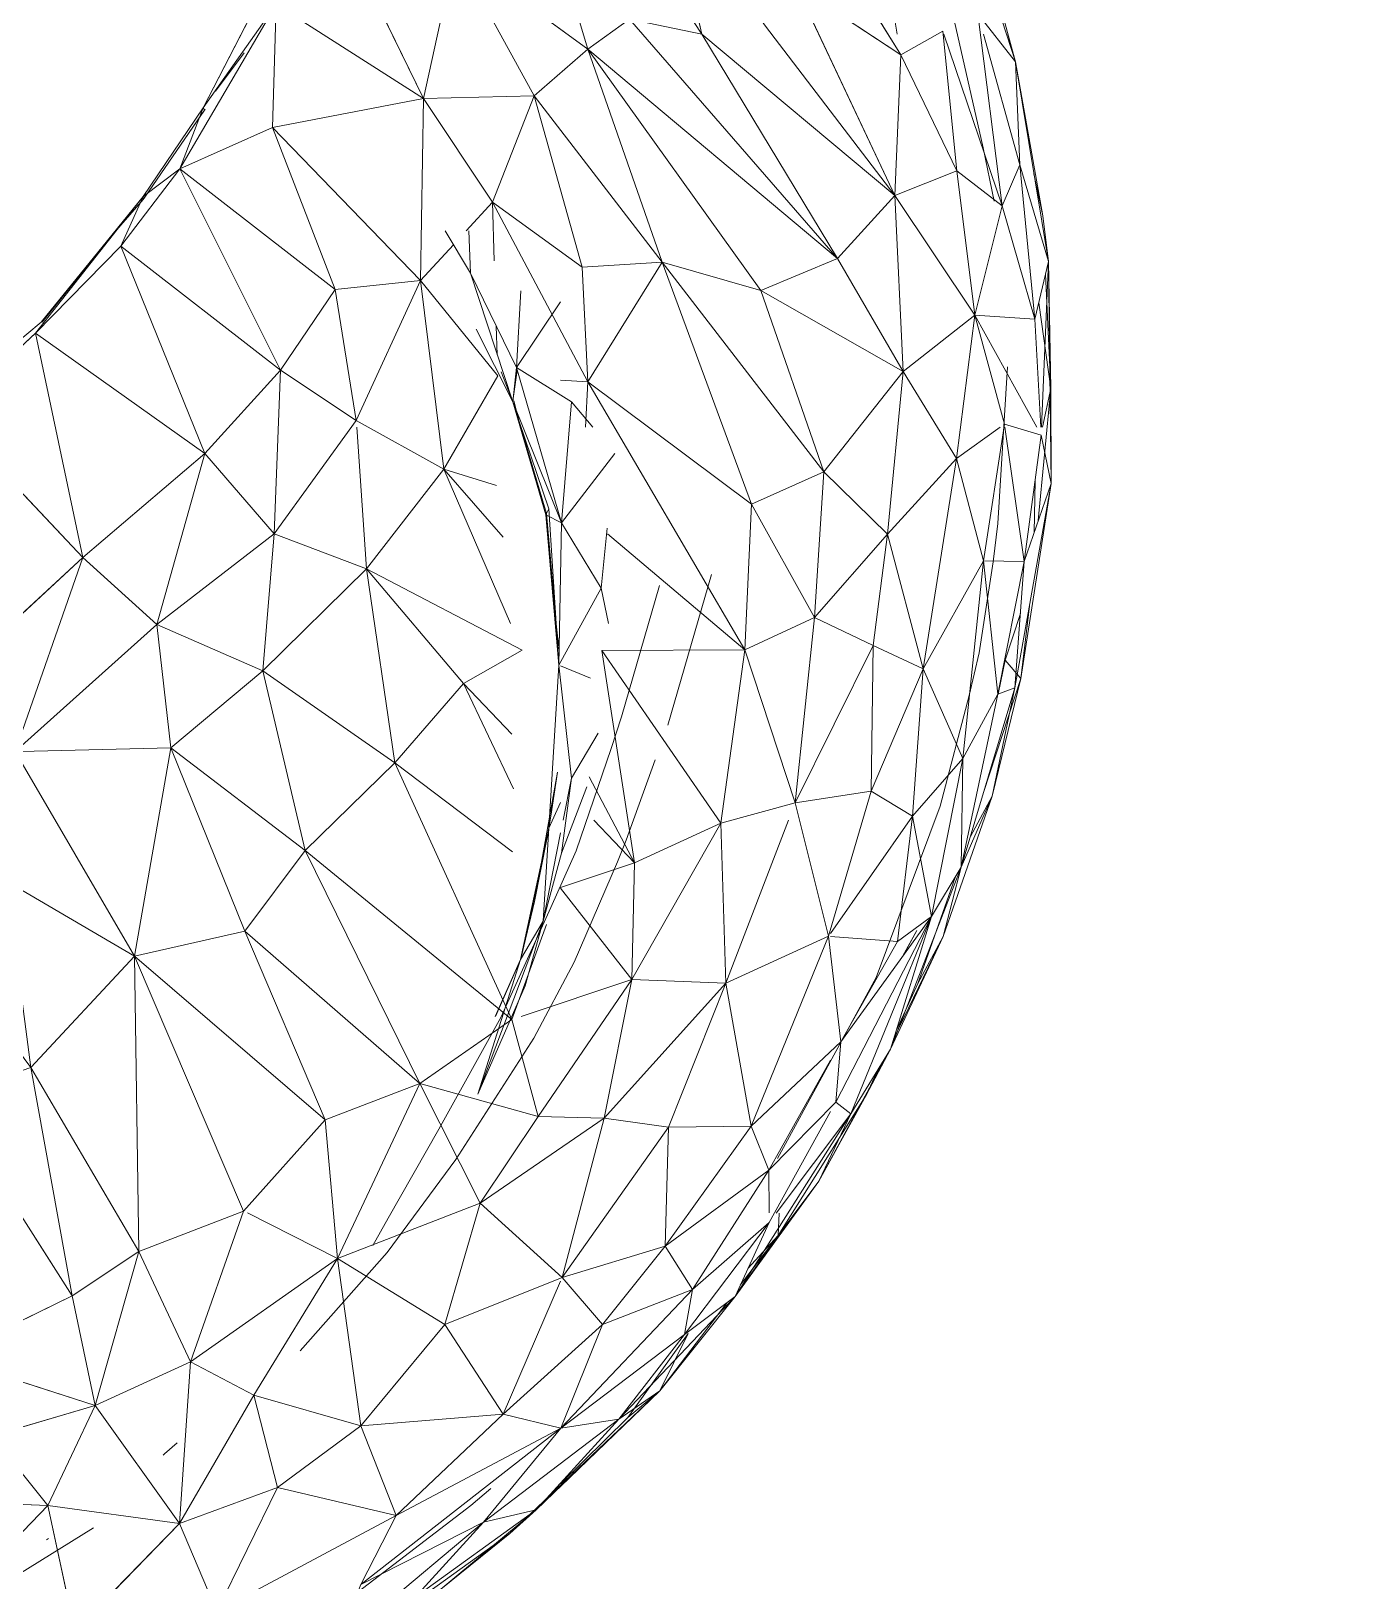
# Model space of a CAD drawing. Header units: inches. Extents: x -1767 to 184, y -1065 to 157.
# Drawn here: x -739.704 to -737.339, y -218.775 to -216.023 of the extents above; entities that cross this region are included whole.
import ezdxf

# ---------------------------------------------------------------- set-up
doc = ezdxf.new("R2010")
doc.units = ezdxf.units.IN
doc.header["$MEASUREMENT"] = 0
for name, color, linetype, lineweight in [('A-DETL-GENF', 92, 'Continuous', 9), ('E-LITE-EQPM', 33, 'Continuous', 9), ('G-IMPT', 8, 'Continuous', 9)]:
    doc.layers.add(name, color=color, linetype=linetype, lineweight=lineweight)

# ---------------------------------------------------------------- blocks, each defined once
blk = doc.blocks.new('flos_pendant16 - flos_pendant - 3D View - _3D__dwg_FLOS_AIM_Pendant_Lamps_dwg-2425-_3D_-5700993-FIRST FLOOR')
at = {"layer": 'G-IMPT'}
for p, q in [((-78.2082, -0.8706), (-78.1023, -1.0475)), ((-78.1023, -1.0475), (-78.2082, -0.8706)), ((-78.1023, -1.0475), (-78.1084, -0.8706)), ((-78.1023, -1.0475), (-78.1084, -0.8706)), ((-77.9264, -1.5836), (-78.1023, -1.0475)), ((-77.9264, -1.5836), (-78.1023, -1.0475)), ((-77.9099, -1.4406), (-78.1023, -1.0475)), ((-77.9099, -1.4406), (-78.1023, -1.0475)), ((-77.9264, -1.5836), (-78.1023, -1.0475)), ((-77.9099, -1.4406), (-77.8924, -1.1207)), ((-77.8924, -1.1207), (-77.9099, -1.4406)), ((-77.727, -1.167), (-77.9099, -1.4406)), ((-77.9264, -1.5836), (-78.0791, -1.2803)), ((-78.0791, -1.2803), (-77.9264, -1.5836)), ((-77.9264, -1.5836), (-77.9742, -1.4586)), ((-77.9099, -1.4406), (-77.9264, -1.5836)), ((-77.9244, -1.5699), (-77.9079, -1.4533)), ((-77.9079, -1.4533), (-77.9244, -1.5699)), ((-77.7229, -2.0867), (-77.9099, -1.4406)), ((-77.6817, -1.5836), (-77.9099, -1.4406)), ((-77.9264, -1.5836), (-77.8987, -1.6651)), ((-77.7889, -2.0537), (-77.9264, -1.5836)), ((-77.7229, -2.0867), (-77.9264, -1.5836)), ((-77.921, -1.5797), (-77.8987, -1.6651)), ((-77.7229, -2.0867), (-77.6817, -1.5836)), ((-77.6817, -1.5836), (-77.5926, -1.6889)), ((-77.6817, -1.5836), (-77.5926, -1.6889)), ((-77.8987, -1.6651), (-77.7856, -2.0478)), ((-77.8987, -1.6651), (-77.7856, -2.0478)), ((-77.8987, -1.6651), (-77.7752, -2.029)), ((-77.7229, -2.0867), (-77.5002, -1.798)), ((-77.7889, -2.0537), (-77.7856, -2.0478)), ((-77.7339, -2.6806), (-77.7889, -2.0537)), ((-77.7229, -2.0867), (-77.7889, -2.0537)), ((-77.7856, -2.0478), (-77.7752, -2.029)), ((-77.7856, -2.0478), (-77.7449, -2.5073)), ((-77.7856, -2.0478), (-77.7449, -2.5073)), ((-77.7449, -2.5073), (-77.7752, -2.029)), ((-77.7339, -2.6806), (-77.7229, -2.0867)), ((-77.558, -2.3589), (-77.7229, -2.0867)), ((-77.558, -2.3589), (-77.5322, -2.1092)), ((-77.5322, -2.1092), (-77.558, -2.3589)), ((-77.0986, -2.3028), (-77.2803, -2.9308)), ((-77.558, -2.3589), (-77.7339, -2.6806)), ((-77.5268, -2.5073), (-77.558, -2.3589)), ((-77.3149, -2.3478), (-77.4727, -2.895)), ((-77.7449, -2.5074), (-77.7328, -2.6191)), ((-77.7339, -2.6806), (-77.7449, -2.5074)), ((-77.7449, -2.5074), (-77.7328, -2.6191)), ((-77.7449, -2.5074), (-77.7328, -2.6191)), ((-77.7339, -2.6806), (-77.7449, -2.5074)), ((-77.7339, -2.6806), (-77.7752, -3.3597)), ((-77.7339, -2.6806), (-77.6817, -3.1507)), ((-77.6021, -2.7349), (-77.727, -2.6834)), ((-77.6021, -2.7349), (-77.727, -2.6834)), ((-77.4727, -2.895), (-77.5167, -3.027)), ((-77.5702, -2.9636), (-77.6817, -3.1507)), ((-77.5703, -2.9636), (-77.6817, -3.1507)), ((-77.6624, -3.4531), (-77.5167, -3.027)), ((-77.3324, -3.0747), (-77.4535, -3.4091)), ((-77.8356, -3.6648), (-77.7394, -3.126)), ((-77.7675, -3.3098), (-77.7394, -3.126)), ((-77.7229, -3.4641), (-77.6817, -3.1507)), ((-77.7164, -3.3258), (-77.6817, -3.1507)), ((-77.7164, -3.3258), (-77.6817, -3.1507)), ((-77.7229, -3.4641), (-77.6179, -3.1876)), ((-77.7229, -3.4641), (-77.6179, -3.1876)), ((-77.727, -3.252), (-77.7752, -3.3597)), ((-77.7843, -3.4057), (-77.7675, -3.3098)), ((-77.8934, -3.9068), (-77.7752, -3.3597)), ((-77.8799, -3.8504), (-77.7843, -3.4057)), ((-77.8799, -3.8504), (-77.7843, -3.4057)), ((-77.7843, -3.4057), (-77.8356, -3.6648)), ((-77.7999, -3.7473), (-77.7752, -3.3597)), ((-77.7999, -3.7473), (-77.727, -3.3793)), ((-77.7999, -3.7473), (-77.727, -3.3794)), ((-77.7752, -3.3597), (-77.7843, -3.4057)), ((-77.4892, -3.4999), (-77.4535, -3.4091)), ((-77.7999, -3.7473), (-77.7229, -3.4641)), ((-77.7669, -3.6896), (-77.6624, -3.4531)), ((-77.4892, -3.4999), (-77.6707, -3.9178)), ((-77.8799, -3.8504), (-77.8356, -3.6648)), ((-77.7669, -3.6896), (-77.9758, -4.1487)), ((-78.0721, -4.4676), (-77.7999, -3.7473)), ((-78.0721, -4.4676), (-77.7999, -3.7473)), ((-77.7999, -3.7473), (-77.8934, -3.9068)), ((-77.7999, -3.7473), (-77.8741, -4.0167)), ((-77.8934, -3.9068), (-77.8799, -3.8504)), ((-77.8865, -3.8817), (-77.8799, -3.8504)), ((-78.0721, -4.4676), (-77.8934, -3.9068)), ((-77.8934, -3.9068), (-77.9989, -4.1441)), ((-77.8947, -3.9111), (-77.9988, -4.1441)), ((-77.9986, -4.1441), (-77.8947, -3.9111)), ((-77.8947, -3.9111), (-77.8865, -3.8817)), ((-77.8947, -3.9111), (-77.8865, -3.8817)), ((-77.8384, -4.2339), (-77.6707, -3.9178)), ((-78.0721, -4.4676), (-77.8741, -4.0167)), ((-77.9758, -4.1487), (-78.2343, -4.6133)), ((-77.8384, -4.2339), (-78.1628, -4.7398)), ((-78.4447, -4.9836), (-78.2343, -4.6133)), ((-78.4487, -5.1275), (-78.1628, -4.7398)), ((-78.5092, -5.0972), (-78.4447, -4.9836)), ((-78.4487, -5.1275), (-78.8116, -5.5371)), ((-79.3763, -5.9662), (-79.3243, -5.9201)), ((-79.3818, -5.9708), (-79.3763, -5.9662)), ((-79.6722, -6.2739), (-79.9883, -6.4691)), ((-79.8684, -6.3237), (-79.8605, -6.3185))]:
    blk.add_line(p, q, dxfattribs=at)
at = {"layer": 'G-IMPT', "flags": 128}
for points in [[(-77.6817, -1.5836), (-77.9099, -1.4406), (-77.727, -1.167)], [(-77.9099, -1.4406), (-77.9264, -1.5836), (-77.7229, -2.0867)], [(-77.6817, -3.1507), (-77.7339, -2.6806), (-77.7229, -2.0867), (-77.9099, -1.4406)], [(-77.7752, -3.3597), (-77.7339, -2.6806), (-77.7889, -2.0537), (-77.9264, -1.5836)], [(-77.7449, -2.5073), (-77.7752, -2.029), (-77.8987, -1.6651), (-77.9264, -1.5836)], [(-77.921, -1.5797), (-77.8987, -1.6651), (-77.7856, -2.0478), (-77.7449, -2.5073)], [(-77.6817, -1.5836), (-77.7229, -2.0867), (-77.558, -2.3589)], [(-77.5002, -1.798), (-77.7229, -2.0867), (-77.7889, -2.0537), (-77.7856, -2.0478), (-77.7752, -2.029)], [(-77.7339, -2.6806), (-77.558, -2.3589), (-77.5268, -2.5073)], [(-77.6817, -3.1507), (-77.7229, -3.4641), (-77.7999, -3.7473)], [(-77.727, -3.252), (-77.7752, -3.3597), (-77.7999, -3.7473), (-77.8934, -3.9068), (-78.0721, -4.4676)], [(-77.7703, -3.3258), (-77.7843, -3.4057), (-77.8799, -3.8504), (-77.8865, -3.8817)], [(-77.9989, -4.1441), (-77.8934, -3.9068), (-77.7752, -3.3597)], [(-77.8356, -3.6648), (-77.7843, -3.4057), (-77.7752, -3.3597)], [(-77.8142, -3.5451), (-77.8356, -3.6648), (-77.8799, -3.8504), (-77.8934, -3.9068)], [(-78.0721, -4.4676), (-77.8741, -4.0167), (-77.7999, -3.7473)]]:
    blk.add_lwpolyline(points, dxfattribs=at)
blk = doc.blocks.new('flos_pendant16 - flos_pendant - 3D View - _3D__dwg-5700992-FIRST FLOOR')
at = {"xscale": 0.426201584994806, "yscale": 0.426201584994806, "zscale": 0.426201584994806}
blk.add_blockref('flos_pendant16 - flos_pendant - 3D View - _3D__dwg_FLOS_AIM_Pendant_Lamps_dwg-2425-_3D_-5700993-FIRST FLOOR', (0.7054, -0.3763), dxfattribs=at)
blk = doc.blocks.new('flos_pendant16 - flos_pendant16 2-5682999-FIRST FLOOR')
blk.add_blockref('flos_pendant16 - flos_pendant - 3D View - _3D__dwg-5700992-FIRST FLOOR', (0, 0))
blk = doc.blocks.new('flos_pendant16 - flos_pendant - 3D View - _3D__dwg_FLOS_AIM_Pendant_Lamps_dwg-2425-_3D_-V18-FIRST FLOOR')
at = {"layer": 'G-IMPT'}
for p, q in [((-86.1166, 5.4711), (-86.7736, 5.0202)), ((-86.1166, 5.4711), (-86.7736, 5.0202)), ((-86.298, 5.4161), (-86.8781, 5.078)), ((-86.4602, 5.3034), (-86.9963, 4.99)), ((-86.7736, 5.0202), (-86.4602, 5.3034)), ((-85.0361, 5.3089), (-85.5117, 4.9048)), ((-84.9728, 4.7783), (-85.0361, 5.3089)), ((-86.5702, 5.2814), (-86.9963, 4.99)), ((-86.5702, 5.2814), (-86.8781, 5.078)), ((-86.2265, 5.2594), (-86.7269, 4.946)), ((-85.6775, 5.2654), (-86.4135, 4.957)), ((-85.6775, 5.2654), (-86.4135, 4.957)), ((-85.6327, 5.2842), (-85.9323, 4.7948)), ((-85.5117, 4.9048), (-85.6327, 5.2842)), ((-86.2403, 5.2292), (-87.131, 4.6601)), ((-86.2403, 5.2292), (-86.7736, 5.0202)), ((-86.7736, 5.0202), (-86.2403, 5.2292)), ((-86.2403, 5.2292), (-86.4135, 4.957)), ((-86.4135, 4.957), (-86.2403, 5.2292)), ((-86.8781, 5.078), (-87.5572, 4.5446)), ((-86.8781, 5.078), (-86.9963, 4.99)), ((-84.6017, 5.0972), (-84.9728, 4.7783)), ((-84.9728, 4.7783), (-84.6017, 5.0972)), ((-86.9963, 4.99), (-87.5572, 4.5446)), ((-86.7736, 5.0202), (-87.3757, 4.6463)), ((-86.9963, 4.99), (-87.3757, 4.6463)), ((-86.7736, 5.0202), (-87.131, 4.6601)), ((-86.7736, 5.0202), (-86.9963, 4.99)), ((-86.4135, 4.957), (-87.131, 4.6601)), ((-86.4135, 4.957), (-86.8974, 4.5803)), ((-86.7269, 4.946), (-86.8176, 4.8828)), ((-85.9323, 4.7948), (-86.4135, 4.957)), ((-86.4135, 4.957), (-86.3035, 4.5721)), ((-87.1082, 4.8916), (-87.4142, 4.6436)), ((-85.5117, 4.9048), (-85.9323, 4.7948)), ((-85.5117, 4.9048), (-85.8719, 4.4016)), ((-85.5117, 4.9048), (-85.8719, 4.4016)), ((-85.5117, 4.9048), (-85.6217, 4.2394)), ((-84.9728, 4.7783), (-85.5117, 4.9048)), ((-85.2093, 4.3824), (-85.5117, 4.9048)), ((-85.9323, 4.7948), (-86.3035, 4.5721)), ((-85.9323, 4.7948), (-85.8719, 4.4016)), ((-85.8719, 4.4016), (-85.9323, 4.7948)), ((-84.9728, 4.7783), (-85.2093, 4.3824)), ((-84.9728, 4.7783), (-85.2093, 4.3824)), ((-84.2938, 4.6848), (-84.9728, 4.7783)), ((-84.9728, 4.7783), (-84.7694, 4.4676)), ((-84.7694, 4.4676), (-84.9728, 4.7783)), ((-87.131, 4.6601), (-87.7331, 4.1377)), ((-87.131, 4.6601), (-87.6809, 4.3219)), ((-87.131, 4.6601), (-87.3757, 4.6463)), ((-87.3455, 4.2477), (-87.131, 4.6601)), ((-86.8974, 4.5803), (-87.131, 4.6601)), ((-87.3757, 4.6463), (-87.9063, 4.1844)), ((-87.6974, 4.3192), (-87.4142, 4.6436)), ((-87.3757, 4.6463), (-87.6809, 4.3219)), ((-87.5572, 4.5446), (-87.3757, 4.6463)), ((-87.5572, 4.5446), (-87.4142, 4.6436)), ((-87.5572, 4.5446), (-87.9063, 4.1844)), ((-87.5572, 4.5446), (-87.8706, 4.2062)), ((-87.5572, 4.5446), (-87.6974, 4.3192)), ((-87.6974, 4.3192), (-87.5572, 4.5446)), ((-86.8974, 4.5803), (-87.3455, 4.2477)), ((-87.1886, 4.0514), (-86.8974, 4.5803)), ((-87.1886, 4.0514), (-86.8974, 4.5803)), ((-86.6912, 4.1844), (-86.8974, 4.5803)), ((-86.3035, 4.5721), (-86.8974, 4.5803)), ((-86.8974, 4.5803), (-86.6912, 4.1844)), ((-86.6912, 4.1844), (-86.3035, 4.5721)), ((-86.6912, 4.1844), (-86.3035, 4.5721)), ((-86.3035, 4.5721), (-86.2733, 3.8683)), ((-86.3035, 4.5721), (-85.8719, 4.4016)), ((-86.3035, 4.5721), (-85.8719, 4.4016)), ((-84.7694, 4.4676), (-85.2093, 4.3824)), ((-86.2733, 3.8683), (-85.8719, 4.4016)), ((-85.6217, 4.2394), (-85.8719, 4.4016)), ((-85.6217, 4.2394), (-85.8719, 4.4016)), ((-85.2093, 4.3824), (-85.6217, 4.2394)), ((-85.2093, 4.3824), (-85.6217, 4.2394)), ((-85.2093, 4.3824), (-85.4512, 3.7611)), ((-85.4512, 3.7611), (-85.2093, 4.3824)), ((-84.6099, 4.124), (-85.2093, 4.3824)), ((-85.157, 3.9178), (-85.2093, 4.3824)), ((-87.6809, 4.3219), (-88.0768, 3.8903)), ((-88.0768, 3.8903), (-87.6809, 4.3219)), ((-87.6809, 4.3219), (-87.9063, 4.1844)), ((-87.6809, 4.3219), (-87.7331, 4.1377)), ((-87.3455, 4.2477), (-87.7331, 4.1377)), ((-87.3455, 4.2477), (-87.6369, 3.948)), ((-87.197, 4.036), (-87.3455, 4.2477)), ((-85.6217, 4.2394), (-86.2733, 3.8683)), ((-85.9021, 3.6346), (-85.6217, 4.2394)), ((-85.6217, 4.2394), (-85.9021, 3.6346)), ((-85.4512, 3.7611), (-85.6217, 4.2394)), ((-87.9063, 4.1844), (-88.459, 3.4724)), ((-87.9063, 4.1844), (-88.2995, 3.7391)), ((-87.9063, 4.1844), (-88.1098, 3.948)), ((-87.9323, 4.1396), (-88.1098, 3.948)), ((-87.7331, 4.1377), (-88.0961, 3.6731)), ((-87.9063, 4.1844), (-88.0768, 3.8903)), ((-87.9063, 4.1844), (-88.0768, 3.8903)), ((-87.7331, 4.1377), (-88.0768, 3.8903)), ((-87.7331, 4.1377), (-87.6369, 3.948)), ((-87.197, 4.036), (-86.6912, 4.1844)), ((-86.6912, 4.1844), (-86.8864, 3.6951)), ((-86.6912, 4.1844), (-86.2733, 3.8683)), ((-86.6912, 4.1844), (-86.2733, 3.8683)), ((-87.9709, 4.073), (-88.1098, 3.948)), ((-84.6099, 4.124), (-85.157, 3.9178)), ((-87.197, 4.036), (-87.6974, 3.4559)), ((-87.197, 4.036), (-87.6974, 3.4559)), ((-87.197, 4.036), (-87.6369, 3.948)), ((-87.197, 4.036), (-87.4335, 3.3926)), ((-87.4335, 3.3926), (-87.197, 4.036)), ((-87.197, 4.036), (-86.8864, 3.6951)), ((-88.1098, 3.948), (-88.5304, 3.4009)), ((-88.1098, 3.948), (-88.2995, 3.7391)), ((-88.1098, 3.948), (-88.1228, 3.8552)), ((-87.6369, 3.948), (-88.0961, 3.6731)), ((-87.6369, 3.948), (-88.0411, 3.4834)), ((-88.0411, 3.4834), (-87.6369, 3.948)), ((-87.6974, 3.4559), (-87.6369, 3.948)), ((-87.6369, 3.948), (-87.6974, 3.4559)), ((-88.0768, 3.8903), (-88.3753, 3.4552)), ((-85.157, 3.9178), (-85.4512, 3.7611)), ((-85.4512, 3.7611), (-85.157, 3.9178)), ((-84.7117, 3.0435), (-85.157, 3.9178)), ((-85.157, 3.9178), (-85.0773, 2.9555)), ((-88.11, 3.854), (-88.459, 3.4724)), ((-88.0961, 3.6731), (-88.0803, 3.8511)), ((-88.0803, 3.8511), (-88.096, 3.6731)), ((-86.8864, 3.6951), (-86.2733, 3.8683)), ((-86.6829, 3.1754), (-86.2733, 3.8683)), ((-86.2733, 3.8683), (-86.6829, 3.1754)), ((-86.276, 3.2882), (-86.2733, 3.8683)), ((-86.276, 3.2882), (-86.2733, 3.8683)), ((-85.9174, 3.6442), (-86.2733, 3.8683)), ((-85.4512, 3.7611), (-85.9021, 3.6346)), ((-85.5502, 2.5349), (-85.4512, 3.7611)), ((-85.0773, 2.9555), (-85.4512, 3.7611)), ((-88.2995, 3.7391), (-88.6487, 3.2194)), ((-88.2995, 3.7391), (-88.5304, 3.4009)), ((-88.2995, 3.7391), (-88.459, 3.4724)), ((-86.8864, 3.6951), (-87.4335, 3.3926)), ((-86.8864, 3.6951), (-87.4335, 3.3926)), ((-86.8864, 3.6951), (-87.1613, 3.3597)), ((-86.8864, 3.6951), (-86.6829, 3.1754)), ((-88.1373, 3.6291), (-88.6184, 2.917)), ((-88.0961, 3.6731), (-88.4012, 3.4174)), ((-88.0961, 3.6731), (-88.3958, 3.2412)), ((-88.3958, 3.2412), (-88.096, 3.6731)), ((-88.0411, 3.4834), (-88.0961, 3.6731)), ((-88.096, 3.6731), (-88.0411, 3.4834)), ((-85.9021, 3.6346), (-86.276, 3.2882)), ((-85.9021, 3.6346), (-86.276, 3.2882)), ((-85.5502, 2.5349), (-85.9021, 3.6346)), ((-88.459, 3.4724), (-88.8714, 2.6861)), ((-88.459, 3.4724), (-88.6487, 3.2194)), ((-88.459, 3.4724), (-88.4012, 3.4174)), ((-88.0411, 3.4834), (-88.4452, 3.17)), ((-88.0411, 3.4834), (-88.437, 2.7273)), ((-87.6974, 3.4559), (-88.0411, 3.4834)), ((-87.9916, 2.8813), (-88.0411, 3.4834)), ((-87.6974, 3.4559), (-88.0411, 3.4834)), ((-87.6974, 3.4559), (-87.9916, 2.8813)), ((-87.6974, 3.4559), (-87.9916, 2.8813)), ((-87.4335, 3.3926), (-87.6974, 3.4559)), ((-87.4335, 3.3926), (-87.6974, 3.4559)), ((-88.4012, 3.4174), (-88.8714, 2.6861)), ((-88.6487, 3.2194), (-88.5304, 3.4009)), ((-88.5304, 3.4009), (-88.6081, 3.2735)), ((-88.5304, 3.4009), (-88.5933, 3.2933)), ((-88.5932, 3.2933), (-88.5304, 3.4009)), ((-88.4452, 3.17), (-88.4012, 3.4174)), ((-88.4012, 3.4174), (-88.4452, 3.17)), ((-87.4335, 3.3926), (-87.9916, 2.8813)), ((-87.9916, 2.8813), (-87.4335, 3.3926)), ((-87.6039, 2.829), (-87.4335, 3.3926)), ((-87.6039, 2.829), (-87.4335, 3.3926)), ((-87.1613, 3.3597), (-87.6039, 2.829)), ((-87.1613, 3.3597), (-87.4335, 3.3926)), ((-86.6829, 3.1754), (-87.1613, 3.3597)), ((-87.1613, 3.3597), (-87.0898, 2.9473)), ((-86.6829, 3.1754), (-86.276, 3.2882)), ((-85.5502, 2.5349), (-86.276, 3.2882)), ((-86.0176, 2.4744), (-86.276, 3.2882)), ((-86.0176, 2.4744), (-86.276, 3.2882)), ((-86.276, 3.2882), (-85.5502, 2.5349)), ((-88.6487, 3.2194), (-89.0143, 2.4936)), ((-88.6487, 3.2194), (-88.9126, 2.7741)), ((-88.6652, 3.1799), (-88.9126, 2.7741)), ((-88.6487, 3.2194), (-88.8714, 2.6861)), ((-88.4452, 3.17), (-88.8714, 2.6861)), ((-88.4452, 3.17), (-88.7201, 2.7768)), ((-88.437, 2.7273), (-88.4452, 3.17)), ((-86.6829, 3.1754), (-87.0898, 2.9473)), ((-87.0898, 2.9473), (-86.6829, 3.1754)), ((-86.0176, 2.4744), (-86.6829, 3.1754)), ((-86.6829, 3.1754), (-86.3008, 2.1637)), ((-88.6795, 3.1456), (-88.7889, 2.9583)), ((-88.7889, 2.9583), (-88.6795, 3.1456)), ((-84.7117, 3.0435), (-85.0773, 2.9555)), ((-88.7889, 2.9583), (-88.9849, 2.5333)), ((-88.6184, 2.917), (-88.9511, 2.2324)), ((-88.7889, 2.9583), (-88.9126, 2.7741)), ((-87.1296, 2.9381), (-87.6039, 2.829)), ((-87.0898, 2.9473), (-87.2723, 2.5664)), ((-87.2723, 2.5664), (-87.0898, 2.9473)), ((-86.3008, 2.1637), (-87.0898, 2.9473)), ((-87.0898, 2.9473), (-86.7076, 1.8365)), ((-86.7076, 1.8365), (-87.0898, 2.9473)), ((-87.0898, 2.9473), (-86.3008, 2.1637)), ((-85.0773, 2.9555), (-85.5502, 2.5349)), ((-84.6787, 2.3039), (-85.0773, 2.9555)), ((-85.0498, 2.172), (-85.0773, 2.9555)), ((-87.9916, 2.8813), (-88.437, 2.7273)), ((-87.9916, 2.8813), (-88.3174, 2.2297)), ((-87.9916, 2.8813), (-88.3174, 2.2297)), ((-87.9916, 2.8813), (-88.0356, 2.2159)), ((-88.0356, 2.2159), (-87.9916, 2.8813)), ((-87.6039, 2.829), (-87.9916, 2.8813)), ((-87.6039, 2.829), (-87.9916, 2.8813)), ((-88.7201, 2.7768), (-88.8714, 2.6861)), ((-88.7201, 2.7768), (-88.8329, 2.2627)), ((-88.8329, 2.2627), (-88.7201, 2.7768)), ((-88.7372, 2.8385), (-88.8054, 2.7383)), ((-88.8054, 2.7383), (-88.7372, 2.8384)), ((-88.4448, 2.7287), (-88.7201, 2.7768)), ((-87.6039, 2.829), (-88.0356, 2.2159)), ((-87.6039, 2.829), (-87.6617, 2.3452)), ((-87.3444, 2.422), (-87.6039, 2.829)), ((-87.3444, 2.422), (-87.6039, 2.829)), ((-88.9126, 2.7741), (-89.171, 2.2104)), ((-89.0143, 2.4936), (-88.9126, 2.7741)), ((-88.9126, 2.7741), (-89.0135, 2.4935)), ((-88.4459, 2.7168), (-88.8329, 2.2627)), ((-88.4459, 2.7168), (-88.8329, 2.2627)), ((-88.437, 2.7273), (-88.6707, 2.1417)), ((-88.6707, 2.1417), (-88.437, 2.7273)), ((-88.437, 2.7273), (-88.3517, 2.161)), ((-88.8714, 2.6861), (-89.0638, 2.0427)), ((-88.8714, 2.6861), (-89.0143, 2.4936)), ((-88.8329, 2.2627), (-88.8714, 2.6861)), ((-85.5502, 2.5349), (-86.0176, 2.4744)), ((-85.5502, 2.5349), (-86.0176, 2.4744)), ((-85.5502, 2.5349), (-85.7839, 1.6853)), ((-85.0498, 2.172), (-85.5502, 2.5349)), ((-85.5502, 2.5349), (-85.1378, 1.6386)), ((-85.5502, 2.5349), (-85.1378, 1.6386)), ((-89.0143, 2.4936), (-89.3085, 1.7706)), ((-89.0143, 2.4936), (-89.2343, 1.7898)), ((-89.0143, 2.4936), (-89.2343, 1.7898)), ((-89.0143, 2.4936), (-89.171, 2.2104)), ((-89.0638, 2.0427), (-89.0143, 2.4936)), ((-86.0176, 2.4744), (-86.3008, 2.1637)), ((-86.0176, 2.4744), (-85.7839, 1.6853)), ((-87.3447, 2.4189), (-87.6617, 2.3452)), ((-87.6617, 2.3452), (-87.3447, 2.4189)), ((-89.0645, 2.3702), (-89.171, 2.2104)), ((-87.6617, 2.3452), (-88.0356, 2.2159)), ((-87.5101, 2.1524), (-87.6617, 2.3452)), ((-87.6617, 2.3452), (-87.5072, 1.9706)), ((-87.6617, 2.3452), (-87.6094, 1.4516)), ((-88.8329, 2.2627), (-89.0638, 2.0427)), ((-89.0638, 2.0427), (-88.8329, 2.2627)), ((-88.8329, 2.2627), (-88.9346, 1.6551)), ((-88.8329, 2.2627), (-88.6707, 2.1417)), ((-89.171, 2.2104), (-89.336, 1.7348)), ((-89.171, 2.2104), (-89.336, 1.7348)), ((-89.171, 2.2104), (-89.3085, 1.7706)), ((-88.9511, 2.2324), (-89.116, 1.7843)), ((-88.0356, 2.2159), (-88.3517, 2.161)), ((-88.2033, 1.5066), (-88.0356, 2.2159)), ((-87.6094, 1.4516), (-88.0356, 2.2159)), ((-87.1598, 2.2515), (-86.7076, 1.8365)), ((-89.1369, 2.1924), (-89.336, 1.7348)), ((-88.6707, 2.1417), (-88.9346, 1.6551)), ((-88.3517, 2.161), (-88.7366, 1.5396)), ((-88.7366, 1.5396), (-88.3517, 2.161)), ((-88.6707, 2.1417), (-88.7366, 1.5396)), ((-88.3517, 2.161), (-88.6707, 2.1417)), ((-88.3517, 2.161), (-88.6707, 2.1417)), ((-88.3517, 2.161), (-88.5057, 1.3994)), ((-88.2033, 1.5066), (-88.3517, 2.161)), ((-86.3008, 2.1637), (-86.7076, 1.8365)), ((-86.3008, 2.1637), (-86.7076, 1.8365)), ((-85.7839, 1.6853), (-86.3008, 2.1637)), ((-86.3008, 2.1637), (-86.1963, 1.4021)), ((-89.0638, 2.0427), (-89.2343, 1.7898)), ((-89.0638, 2.0427), (-89.2288, 1.2317)), ((-88.9346, 1.6551), (-89.0638, 2.0427)), ((-87.1882, 1.9904), (-87.0238, 1.5341)), ((-87.0238, 1.5341), (-86.7076, 1.8365)), ((-86.1963, 1.4021), (-86.7076, 1.8365)), ((-86.6664, 1.02), (-86.7076, 1.8365)), ((-89.5394, 0.9375), (-89.3085, 1.7706)), ((-89.2343, 1.7898), (-89.3965, 1.2509)), ((-89.3085, 1.7706), (-89.3965, 1.2509)), ((-89.2343, 1.7898), (-89.3085, 1.7706)), ((-89.2358, 1.7899), (-89.2782, 1.6523)), ((-89.2288, 1.2317), (-89.2343, 1.7898)), ((-89.1738, 1.6111), (-89.116, 1.7843)), ((-87.0238, 1.5341), (-87.2041, 1.7634)), ((-89.5394, 0.9375), (-89.336, 1.7348)), ((-89.336, 1.7348), (-89.4006, 1.4382)), ((-89.336, 1.7348), (-89.2782, 1.6523)), ((-85.7839, 1.6853), (-86.1963, 1.4021)), ((-85.1598, 1.6402), (-85.7839, 1.6853)), ((-85.7756, 1.1685), (-85.7839, 1.6853)), ((-89.3604, 1.4642), (-89.2782, 1.6523)), ((-89.2783, 1.6523), (-89.3604, 1.4642)), ((-88.9346, 1.6551), (-89.2288, 1.2317)), ((-88.9346, 1.6551), (-89.1573, 0.7973)), ((-89.1573, 0.7973), (-88.9346, 1.6551)), ((-88.7366, 1.5396), (-88.9346, 1.6551)), ((-88.9346, 1.6551), (-88.8411, 1.0832)), ((-88.9346, 1.6551), (-88.8411, 1.0832)), ((-85.1378, 1.6386), (-85.7756, 1.1685)), ((-85.1378, 1.6386), (-85.4952, 0.8605)), ((-89.1738, 1.6111), (-89.2673, 1.2399)), ((-88.7366, 1.5396), (-88.8411, 1.0832)), ((-88.5057, 1.3994), (-88.7366, 1.5396)), ((-88.2033, 1.5066), (-88.5057, 1.3994)), ((-88.2033, 1.5066), (-88.2885, 0.9045)), ((-88.2885, 0.9045), (-88.2033, 1.5066)), ((-88.2033, 1.5066), (-87.6805, 0.97)), ((-88.2033, 1.5066), (-87.6589, 0.3327)), ((-88.2033, 1.5066), (-87.6094, 1.4516)), ((-87.6805, 0.97), (-88.2033, 1.5066)), ((-87.6094, 1.4516), (-88.2033, 1.5066)), ((-87.0238, 1.5341), (-87.2795, 1.4186)), ((-87.0238, 1.5341), (-87.2795, 1.4186)), ((-87.0238, 1.5341), (-86.6664, 1.02)), ((-88.5057, 1.3994), (-88.8411, 1.0832)), ((-88.5057, 1.3994), (-88.6019, 0.8)), ((-88.5057, 1.3994), (-88.2885, 0.9045)), ((-86.6664, 1.02), (-87.2795, 1.4186)), ((-86.6664, 1.02), (-87.2795, 1.4186)), ((-86.1963, 1.4021), (-86.6664, 1.02)), ((-86.1963, 1.4021), (-86.298, 0.8385)), ((-85.7756, 1.1685), (-86.1963, 1.4021)), ((-85.7756, 1.1685), (-86.1963, 1.4021)), ((-87.2426, 1.3046), (-87.0266, 0.6378)), ((-87.2426, 1.3046), (-87.0266, 0.6378)), ((-89.5394, 0.9375), (-89.3965, 1.2509)), ((-89.3965, 1.2509), (-89.5174, 0.7341)), ((-89.2288, 1.2317), (-89.3965, 1.2509)), ((-89.3965, 1.2509), (-89.3696, 0.686)), ((-89.3696, 0.686), (-89.3965, 1.2509)), ((-89.2288, 1.2317), (-89.369, 0.6736)), ((-89.2288, 1.2317), (-89.369, 0.6736)), ((-89.303, 1.0832), (-89.2673, 1.2399)), ((-89.1573, 0.7973), (-89.2288, 1.2317)), ((-85.7756, 1.1685), (-86.298, 0.8385)), ((-85.7756, 1.1685), (-86.0423, 0.4784)), ((-85.7756, 1.1685), (-85.4952, 0.8605)), ((-85.0718, 1.1822), (-85.4952, 0.8605)), ((-89.4742, 0.9187), (-89.4492, 1.1354)), ((-89.4742, 0.9187), (-89.4492, 1.1354)), ((-89.5752, 0.5444), (-89.4714, 1.0866)), ((-89.303, 1.0832), (-89.4047, 0.4371)), ((-88.8411, 1.0832), (-89.1573, 0.7973)), ((-88.8411, 1.0832), (-89.1573, 0.7973)), ((-88.8411, 1.0832), (-88.9703, 0.4151)), ((-88.6019, 0.8), (-88.8411, 1.0832)), ((-86.6664, 1.02), (-87.0266, 0.6378)), ((-87.0266, 0.6378), (-86.6664, 1.02)), ((-86.6664, 1.02), (-86.6822, 0.4289)), ((-86.6664, 1.02), (-86.6822, 0.4289)), ((-86.298, 0.8385), (-86.6664, 1.02)), ((-89.6164, 0.0165), (-89.5394, 0.9375)), ((-89.5752, 0.5444), (-89.5394, 0.9375)), ((-89.5394, 0.9375), (-89.5174, 0.7341)), ((-88.2885, 0.9045), (-88.6019, 0.8)), ((-87.6589, 0.3327), (-88.2885, 0.9045)), ((-88.2885, 0.9045), (-88.0136, -0.1347)), ((-88.0136, -0.1347), (-88.2885, 0.9045)), ((-87.2452, 0.9431), (-87.0266, 0.6378)), ((-87.0266, 0.6378), (-87.2452, 0.9431)), ((-85.4952, 0.8605), (-86.0423, 0.4784)), ((-84.9921, 0.2144), (-85.4952, 0.8605)), ((-85.4952, 0.8605), (-85.388, -0.088)), ((-89.1573, 0.7973), (-89.3508, 0.6842)), ((-89.1573, 0.7973), (-89.2892, 0.2089)), ((-89.2892, 0.2089), (-89.1573, 0.7973)), ((-89.1573, 0.7973), (-88.9703, 0.4151)), ((-88.6019, 0.8), (-88.9703, 0.4151)), ((-88.0136, -0.1347), (-88.6019, 0.8)), ((-88.6019, 0.8), (-88.4122, 0.022)), ((-86.298, 0.8385), (-86.6829, 0.4014)), ((-86.298, 0.8385), (-86.3887, 0.1622)), ((-86.0423, 0.4784), (-86.298, 0.8385)), ((-89.369, 0.6736), (-89.5174, 0.7341)), ((-87.2392, 0.7256), (-87.0266, 0.6378)), ((-87.2392, 0.7256), (-87.0266, 0.6378)), ((-89.6164, 0.0165), (-89.5221, 0.7006)), ((-89.5752, 0.5444), (-89.5255, 0.7009)), ((-89.5255, 0.7009), (-89.5752, 0.5444)), ((-89.5367, 0.2502), (-89.5188, 0.7003)), ((-89.5188, 0.7003), (-89.5367, 0.2502)), ((-89.2892, 0.2089), (-89.5021, 0.6987)), ((-89.5021, 0.6987), (-89.2892, 0.2089)), ((-89.2892, 0.2089), (-89.369, 0.6736)), ((-87.0266, 0.6378), (-87.2878, 0.2722)), ((-87.0266, 0.6378), (-87.2878, 0.2722)), ((-86.6829, 0.4014), (-87.0266, 0.6378)), ((-87.0046, -0.154), (-87.0266, 0.6378)), ((-87.0266, 0.6378), (-87.0046, -0.154)), ((-86.6829, 0.4014), (-87.0266, 0.6378)), ((-89.6164, 0.0165), (-89.5752, 0.5444)), ((-89.5988, 0.0681), (-89.5752, 0.5444)), ((-89.5988, 0.0681), (-89.5752, 0.5444)), ((-89.5595, 0.1832), (-89.5752, 0.5444)), ((-87.631, 0.5197), (-87.6589, 0.3327)), ((-86.0423, 0.4784), (-86.3887, 0.1622)), ((-85.388, -0.088), (-86.0423, 0.4784)), ((-85.7756, -0.4151), (-86.0423, 0.4784)), ((-85.7756, -0.4151), (-86.0423, 0.4784)), ((-86.0423, 0.4784), (-85.388, -0.088)), ((-88.9703, 0.4151), (-89.2892, 0.2089)), ((-89.2892, 0.2089), (-88.9703, 0.4151)), ((-88.9703, 0.4151), (-89.0061, -0.3189)), ((-88.9703, 0.4151), (-89.0061, -0.3189)), ((-88.4122, 0.022), (-88.9703, 0.4151)), ((-88.7421, -0.0797), (-88.9703, 0.4151)), ((-88.9703, 0.4151), (-88.7421, -0.0797)), ((-86.6829, 0.4014), (-87.0046, -0.154)), ((-87.0046, -0.154), (-86.6829, 0.4014)), ((-86.6829, 0.4014), (-86.6472, -0.1512)), ((-86.6829, 0.4014), (-86.3887, 0.1622)), ((-87.6589, 0.3327), (-88.0136, -0.1347)), ((-87.6589, 0.3327), (-88.0136, -0.1347)), ((-87.6589, 0.3327), (-87.6809, -0.1457)), ((-87.3345, -0.4509), (-87.6589, 0.3327)), ((-87.6589, 0.3327), (-87.5461, 0.3143)), ((-87.3345, -0.4509), (-87.6589, 0.3327)), ((-87.6589, 0.3327), (-87.5461, 0.3143)), ((-87.0046, -0.154), (-87.2878, 0.2722)), ((-87.0046, -0.154), (-87.2878, 0.2722)), ((-89.6164, 0.0165), (-89.5367, 0.2502)), ((-89.5367, -0.3959), (-89.5367, 0.2502)), ((-89.446, -0.2337), (-89.5367, 0.2502)), ((-89.5367, 0.2502), (-89.2892, 0.2089)), ((-89.5367, 0.2502), (-89.5367, -0.3959)), ((-89.446, -0.2337), (-89.2892, 0.2089)), ((-89.0061, -0.3189), (-89.2892, 0.2089)), ((-89.2892, 0.2089), (-89.2728, -0.3959)), ((-89.2728, -0.3959), (-89.2892, 0.2089)), ((-89.0061, -0.3189), (-89.2892, 0.2089)), ((-84.9921, 0.2144), (-85.388, -0.088)), ((-87.3011, 0.065), (-87.2934, 0.1843)), ((-87.2934, 0.1842), (-87.3011, 0.065)), ((-86.6472, -0.1512), (-86.3887, 0.1622)), ((-85.7756, -0.4151), (-86.3887, 0.1622)), ((-86.0506, -0.7121), (-86.3887, 0.1622)), ((-85.4155, -0.132), (-84.9541, 0.1846)), ((-89.6164, 0.0165), (-89.6109, -0.176)), ((-89.6164, 0.0165), (-89.5587, -0.8248)), ((-89.6164, 0.0165), (-89.5367, -0.3959)), ((-89.5367, -0.3959), (-89.6164, 0.0165)), ((-88.4122, 0.022), (-88.7421, -0.0797)), ((-88.7421, -0.0797), (-88.4122, 0.022)), ((-87.7909, -1.0475), (-88.4122, 0.022)), ((-88.0136, -0.1347), (-88.4122, 0.022)), ((-88.4122, 0.022), (-87.7909, -1.0475)), ((-88.7421, -0.0797), (-89.0061, -0.3189)), ((-87.7909, -1.0475), (-88.7421, -0.0797)), ((-88.7421, -0.0797), (-87.9751, -1.1547)), ((-88.7421, -0.0797), (-88.2693, -1.064)), ((-85.388, -0.088), (-85.8884, -0.6131)), ((-85.388, -0.088), (-85.7756, -0.4151)), ((-89.5587, -0.8248), (-89.6109, -0.176)), ((-89.5911, -0.3531), (-89.6109, -0.176)), ((-87.7909, -1.0475), (-88.0136, -0.1347)), ((-87.5489, -0.8743), (-88.0136, -0.1347)), ((-87.6809, -0.1457), (-88.0136, -0.1347)), ((-87.6809, -0.1457), (-88.0136, -0.1347)), ((-87.3345, -0.4509), (-87.6809, -0.1457)), ((-87.5489, -0.8743), (-87.6809, -0.1457)), ((-87.0046, -0.154), (-87.1553, -0.2896)), ((-87.1553, -0.2896), (-87.0046, -0.154)), ((-87.0046, -0.154), (-87.0898, -0.9073)), ((-87.0046, -0.154), (-87.0898, -0.9073)), ((-86.6472, -0.1512), (-87.0046, -0.154)), ((-87.0046, -0.154), (-86.452, -0.8468)), ((-86.0506, -0.7121), (-86.6472, -0.1512)), ((-86.6472, -0.1512), (-86.452, -0.8468)), ((-86.6472, -0.1512), (-86.452, -0.8468)), ((-85.7222, -0.4441), (-85.4198, -0.1316)), ((-85.7222, -0.4441), (-85.4198, -0.1316)), ((-85.7222, -0.4441), (-85.4155, -0.132)), ((-89.5367, -0.3959), (-89.446, -0.2337)), ((-89.2733, -0.9675), (-89.446, -0.2337)), ((-89.4212, -1.0392), (-89.446, -0.2337)), ((-89.446, -0.2337), (-89.2728, -0.3959)), ((-89.391, -0.4811), (-89.4157, -0.2557)), ((-87.3345, -0.4509), (-87.3187, -0.2068)), ((-89.0061, -0.3189), (-89.2728, -0.3959)), ((-89.0858, -0.899), (-89.0061, -0.3189)), ((-88.2693, -1.064), (-89.0061, -0.3189)), ((-89.0061, -0.3189), (-88.5359, -1.0722)), ((-89.0061, -0.3189), (-88.6789, -1.2289)), ((-87.2138, -0.3423), (-87.3345, -0.4509)), ((-89.5587, -0.8248), (-89.5367, -0.3959)), ((-89.4369, -0.9519), (-89.5367, -0.3959)), ((-89.5367, -0.3959), (-89.4369, -0.9519)), ((-89.27, -0.9815), (-89.2728, -0.3959)), ((-89.0858, -0.899), (-89.2728, -0.3959)), ((-87.3345, -0.4509), (-87.5489, -0.8743)), ((-87.5489, -0.8743), (-87.3345, -0.4509)), ((-87.0898, -0.9073), (-87.3345, -0.4509)), ((-87.3345, -0.4509), (-87.0898, -0.9073)), ((-85.7756, -0.4151), (-86.0506, -0.7121)), ((-85.7756, -0.4151), (-86.0506, -0.7121)), ((-85.7756, -0.4151), (-85.8884, -0.6131)), ((-85.7222, -0.4441), (-85.8884, -0.6131)), ((-85.7222, -0.4441), (-85.8884, -0.6131)), ((-85.7222, -0.4441), (-85.8866, -0.6003)), ((-85.7222, -0.4441), (-85.8866, -0.6003)), ((-89.391, -0.4811), (-89.3057, -1.141)), ((-86.1765, -0.9458), (-85.895, -0.6092)), ((-86.1765, -0.9458), (-85.895, -0.6092)), ((-85.8884, -0.6131), (-86.1715, -0.9568)), ((-85.8884, -0.6131), (-86.0506, -0.7121)), ((-85.895, -0.6092), (-85.8866, -0.6003)), ((-85.8884, -0.6131), (-85.895, -0.6092)), ((-85.8884, -0.6131), (-85.8866, -0.6003)), ((-86.0506, -0.7121), (-86.5152, -1.3554)), ((-86.0506, -0.7121), (-86.5152, -1.3554)), ((-86.0506, -0.7121), (-86.452, -0.8468)), ((-86.0506, -0.7121), (-86.1715, -0.9568)), ((-89.4899, -1.2262), (-89.5587, -0.8248)), ((-89.5067, -1.0613), (-89.5587, -0.8248)), ((-89.4212, -1.0392), (-89.5587, -0.8248)), ((-89.5386, -0.9422), (-89.5587, -0.8248)), ((-89.27, -0.9815), (-89.0858, -0.899)), ((-89.0858, -0.899), (-89.27, -0.9815)), ((-89.0858, -0.899), (-88.8906, -1.2949)), ((-89.0858, -0.899), (-88.6789, -1.2289)), ((-87.7909, -1.0475), (-87.5489, -0.8743)), ((-87.2795, -1.5011), (-87.5489, -0.8743)), ((-87.0898, -0.9073), (-87.5489, -0.8743)), ((-87.2795, -1.5011), (-87.5489, -0.8743)), ((-86.452, -0.8468), (-87.0898, -0.9073)), ((-86.5152, -1.3554), (-86.452, -0.8468)), ((-87.2795, -1.5011), (-87.0898, -0.9073)), ((-87.0898, -0.9073), (-87.2795, -1.5011)), ((-86.5152, -1.3554), (-87.0898, -0.9073)), ((-86.8341, -1.5891), (-87.0898, -0.9073)), ((-86.1715, -0.9568), (-86.5152, -1.4901)), ((-86.1715, -0.9568), (-86.5152, -1.3554)), ((-86.1801, -0.9507), (-86.1765, -0.9458)), ((-86.1715, -0.9568), (-86.1765, -0.9458)), ((-86.1765, -0.9458), (-86.1715, -0.9568)), ((-89.0795, -0.9861), (-89.0556, -1.3197)), ((-89.0795, -0.9861), (-89.0556, -1.3197)), ((-86.2295, -1.0205), (-86.364, -1.1685)), ((-86.364, -1.1685), (-86.2295, -1.0205)), ((-87.7936, -1.9658), (-88.2693, -1.064)), ((-87.9751, -1.1547), (-88.2693, -1.064)), ((-88.2693, -1.064), (-88.1895, -1.6771)), ((-87.7909, -1.0475), (-87.9751, -1.1547)), ((-87.9751, -1.1547), (-87.7909, -1.0475)), ((-87.7909, -1.0475), (-87.2795, -1.5011)), ((-87.7909, -1.0475), (-87.6754, -1.6303))]:
    blk.add_line(p, q, dxfattribs=at)
at = {"layer": 'G-IMPT', "flags": 128}
for points in [[(-84.8629, 5.6471), (-85.6327, 5.2842), (-85.0361, 5.3089), (-85.5117, 4.9048), (-84.9728, 4.7783)], [(-86.0932, 5.5075), (-86.298, 5.4161), (-86.5702, 5.2814), (-86.8781, 5.078), (-86.298, 5.4161)], [(-87.3455, 4.2477), (-87.131, 4.6601), (-86.2403, 5.2292), (-86.1165, 5.4711)], [(-86.7736, 5.0202), (-86.4602, 5.3034), (-86.1166, 5.4711)], [(-86.4602, 5.3034), (-86.9963, 4.99), (-87.3757, 4.6463), (-87.6809, 4.3219), (-87.7331, 4.1377)], [(-85.0361, 5.3089), (-84.9728, 4.7783), (-84.2938, 4.6848)], [(-86.5702, 5.2814), (-86.9963, 4.99), (-86.8781, 5.078)], [(-85.6327, 5.2842), (-85.9323, 4.7948), (-85.5117, 4.9048)], [(-85.6327, 5.2842), (-85.5117, 4.9048), (-85.2093, 4.3824)], [(-86.8781, 5.078), (-87.5572, 4.5446), (-87.4142, 4.6436)], [(-87.3757, 4.6463), (-86.7736, 5.0202), (-86.9963, 4.99)], [(-86.3035, 4.5721), (-86.8974, 4.5803), (-86.4135, 4.957), (-87.131, 4.6601), (-86.7736, 5.0202)], [(-86.3035, 4.5721), (-86.4135, 4.957), (-85.9323, 4.7948), (-86.3035, 4.5721)], [(-87.6974, 4.3192), (-87.4142, 4.6436), (-87.1082, 4.8916)], [(-87.1072, 4.902), (-87.5572, 4.5446), (-87.3757, 4.6463)], [(-85.5117, 4.9048), (-85.6217, 4.2394), (-85.4512, 3.7611)], [(-87.3757, 4.6463), (-87.131, 4.6601), (-87.7331, 4.1377), (-87.3455, 4.2477)], [(-87.6809, 4.3219), (-87.131, 4.6601), (-86.8974, 4.5803)], [(-85.2093, 4.3824), (-84.7694, 4.4676), (-84.6099, 4.124), (-84.2938, 4.6848)], [(-87.9709, 4.073), (-88.1098, 3.948), (-87.9063, 4.1844), (-87.3757, 4.6463)], [(-87.8706, 4.2062), (-87.5572, 4.5446), (-87.9063, 4.1844), (-87.6809, 4.3219)], [(-86.8974, 4.5803), (-87.3455, 4.2477), (-87.197, 4.036)], [(-85.8719, 4.4016), (-86.2733, 3.8683), (-86.3035, 4.5721)], [(-84.6099, 4.124), (-85.2093, 4.3824), (-85.157, 3.9178)], [(-87.197, 4.036), (-87.6369, 3.948), (-87.3455, 4.2477)], [(-85.9174, 3.6442), (-86.2733, 3.8683), (-85.6217, 4.2394)], [(-88.2995, 3.7391), (-88.5304, 3.4009), (-88.6487, 3.2194), (-88.2995, 3.7391), (-87.9063, 4.1844), (-88.459, 3.4724), (-88.11, 3.854)], [(-88.6081, 3.2736), (-88.5304, 3.4009), (-88.1098, 3.948), (-87.9323, 4.1396)], [(-87.7331, 4.1377), (-88.0768, 3.8903), (-88.3753, 3.4552)], [(-87.7331, 4.1377), (-87.6369, 3.948), (-88.096, 3.6731), (-87.7331, 4.1377)], [(-87.197, 4.036), (-86.6912, 4.1844), (-86.8864, 3.6951)], [(-84.6099, 4.124), (-85.157, 3.9178), (-84.7117, 3.0435), (-84.6787, 2.3039), (-84.291, 2.5129), (-84.5549, 1.919)], [(-86.2733, 3.8683), (-86.8864, 3.6951), (-87.197, 4.036)], [(-88.459, 3.4724), (-88.2995, 3.7391), (-88.1098, 3.948), (-88.1228, 3.8552)], [(-85.157, 3.9178), (-85.0773, 2.9555), (-85.4512, 3.7611)], [(-85.0773, 2.9555), (-85.5502, 2.5349), (-85.4512, 3.7611), (-85.9021, 3.6346)], [(-86.6829, 3.1754), (-87.1613, 3.3597), (-86.8864, 3.6951)], [(-86.8864, 3.6951), (-86.6829, 3.1754), (-86.0176, 2.4744)], [(-88.096, 3.6731), (-88.4012, 3.4174), (-88.459, 3.4724)], [(-85.0498, 2.172), (-85.5502, 2.5349), (-85.9021, 3.6346)], [(-89.0645, 2.3702), (-89.171, 2.2104), (-88.9126, 2.7741), (-88.6487, 3.2194), (-88.8714, 2.6861), (-88.459, 3.4724), (-88.6487, 3.2194), (-89.0143, 2.4936), (-89.0638, 2.0427)], [(-87.9916, 2.8813), (-88.0411, 3.4834), (-88.437, 2.7273), (-88.4452, 3.17), (-88.8714, 2.6861), (-88.4012, 3.4174)], [(-88.0411, 3.4834), (-88.4452, 3.17), (-88.7201, 2.7768), (-88.4448, 2.7287)], [(-87.1296, 2.9381), (-87.6039, 2.829), (-87.1613, 3.3597)], [(-87.4335, 3.3926), (-87.1613, 3.3597), (-87.0898, 2.9473)], [(-86.1963, 1.4021), (-86.3008, 2.1637), (-86.6829, 3.1754), (-86.276, 3.2882)], [(-88.9849, 2.5333), (-88.7889, 2.9583), (-88.9126, 2.7741), (-88.6652, 3.1799)], [(-87.9916, 2.8813), (-88.437, 2.7273), (-88.3517, 2.161), (-88.2033, 1.5066)], [(-88.7201, 2.7768), (-88.8714, 2.6861), (-89.0143, 2.4936), (-88.9126, 2.7741), (-89.0135, 2.4935)], [(-88.2033, 1.5066), (-88.0356, 2.2159), (-87.6039, 2.829), (-87.6617, 2.3452)], [(-88.8329, 2.2627), (-88.8714, 2.6861), (-89.0638, 2.0427)], [(-85.1598, 1.6402), (-85.7839, 1.6853), (-85.5502, 2.5349)], [(-89.0638, 2.0427), (-89.2343, 1.7898), (-89.3085, 1.7706), (-89.0143, 2.4936), (-89.171, 2.2104), (-89.3085, 1.7706)], [(-85.1378, 1.6386), (-85.7756, 1.1685), (-85.7839, 1.6853), (-86.0176, 2.4744), (-86.3008, 2.1637), (-85.7839, 1.6853), (-86.1963, 1.4021)], [(-87.6094, 1.4516), (-87.6617, 2.3452), (-88.0356, 2.2159)], [(-87.5072, 1.9706), (-87.6617, 2.3452), (-87.5101, 2.1524)], [(-88.6707, 2.1417), (-88.9346, 1.6551), (-88.8329, 2.2627)], [(-88.8329, 2.2627), (-88.6707, 2.1417), (-88.7366, 1.5396)], [(-88.3517, 2.161), (-88.0356, 2.2159), (-87.6094, 1.4516)], [(-86.6829, 0.4014), (-86.298, 0.8385), (-86.6664, 1.02), (-86.1963, 1.4021), (-86.7076, 1.8365), (-87.1598, 2.2515)], [(-89.5394, 0.9375), (-89.336, 1.7348), (-89.1369, 2.1924)], [(-88.2033, 1.5066), (-88.5057, 1.3994), (-88.3517, 2.161)], [(-89.2343, 1.7898), (-89.2288, 1.2317), (-89.0638, 2.0427), (-88.9346, 1.6551), (-88.7366, 1.5396)], [(-86.7076, 1.8365), (-87.0238, 1.5341), (-87.1882, 1.9904)], [(-87.2041, 1.7634), (-87.0238, 1.5341), (-86.6664, 1.02), (-86.7076, 1.8365)], [(-89.5394, 0.9375), (-89.5174, 0.7341), (-89.3965, 1.2509), (-89.2343, 1.7898)], [(-89.3965, 1.2509), (-89.5394, 0.9375), (-89.3085, 1.7706)], [(-89.4006, 1.4382), (-89.336, 1.7348), (-89.2783, 1.6523), (-89.2358, 1.7899)], [(-89.3085, 1.7706), (-89.3965, 1.2509), (-89.2288, 1.2317)], [(-89.1573, 0.7973), (-89.2288, 1.2317), (-88.9346, 1.6551)], [(-86.0423, 0.4784), (-85.4952, 0.8605), (-85.1378, 1.6386), (-85.0718, 1.1822)], [(-88.7366, 1.5396), (-88.8411, 1.0832), (-88.6019, 0.8)], [(-88.7366, 1.5396), (-88.5057, 1.3994), (-88.2885, 0.9045), (-87.6589, 0.3327)], [(-88.2033, 1.5066), (-87.6589, 0.3327), (-87.631, 0.5197)], [(-88.6019, 0.8), (-88.5057, 1.3994), (-88.8411, 1.0832)], [(-86.1963, 1.4021), (-86.298, 0.8385), (-85.7756, 1.1685)], [(-85.7756, 1.1685), (-86.0423, 0.4784), (-86.298, 0.8385), (-86.3887, 0.1622), (-86.0423, 0.4784)], [(-85.388, -0.088), (-85.4952, 0.8605), (-85.7756, 1.1685)], [(-85.0718, 1.1822), (-85.4952, 0.8605), (-84.9921, 0.2144), (-85.0718, 1.1822)], [(-89.5911, -0.3531), (-89.6109, -0.176), (-89.5587, -0.8248), (-89.6164, 0.0165), (-89.5394, 0.9375), (-89.5752, 0.5444), (-89.4714, 1.0866)], [(-88.4122, 0.022), (-88.9703, 0.4151), (-88.8411, 1.0832)], [(-88.0136, -0.1347), (-88.6019, 0.8), (-88.2885, 0.9045)], [(-89.3508, 0.6842), (-89.1573, 0.7973), (-88.9703, 0.4151), (-88.6019, 0.8), (-88.4122, 0.022)], [(-89.2892, 0.2089), (-89.369, 0.6736), (-89.5174, 0.7341)], [(-89.446, -0.2337), (-89.5367, 0.2502), (-89.6164, 0.0165), (-89.5221, 0.7006)], [(-89.5595, 0.1832), (-89.5752, 0.5444), (-89.6164, 0.0165), (-89.6109, -0.176)], [(-85.7756, -0.4151), (-86.3887, 0.1622), (-86.6829, 0.4014)], [(-86.6829, 0.4014), (-86.6472, -0.1512), (-86.0506, -0.7121)], [(-87.6589, 0.3327), (-87.6809, -0.1457), (-87.3345, -0.4509)], [(-89.5367, 0.2502), (-89.2892, 0.2089), (-89.446, -0.2337)], [(-84.9921, 0.2144), (-85.388, -0.088), (-85.7756, -0.4151)], [(-86.5152, -1.3554), (-86.1715, -0.9568), (-86.0506, -0.7121), (-86.3887, 0.1622), (-86.6472, -0.1512)], [(-87.5489, -0.8743), (-88.0136, -0.1347), (-88.4122, 0.022)], [(-89.0061, -0.3189), (-88.7421, -0.0797), (-88.2693, -1.064), (-89.0061, -0.3189)], [(-87.7909, -1.0475), (-88.7421, -0.0797), (-87.9751, -1.1547)], [(-86.0506, -0.7121), (-85.8884, -0.6131), (-85.388, -0.088)], [(-88.0136, -0.1347), (-87.7909, -1.0475), (-87.5489, -0.8743)], [(-87.0898, -0.9073), (-87.5489, -0.8743), (-87.6809, -0.1457)], [(-86.452, -0.8468), (-87.0046, -0.154), (-86.6472, -0.1512)], [(-86.1765, -0.9458), (-86.1801, -0.9507), (-85.895, -0.6092), (-85.8915, -0.6052), (-85.8866, -0.6003), (-85.7222, -0.4441), (-85.4198, -0.1316)], [(-89.5067, -1.0613), (-89.5587, -0.8248), (-89.5367, -0.3959), (-89.446, -0.2337)], [(-89.446, -0.2337), (-89.2728, -0.3959), (-89.0858, -0.899)], [(-89.4212, -1.0392), (-89.446, -0.2337), (-89.2733, -0.9675)], [(-87.3187, -0.2068), (-87.3345, -0.4509), (-87.2138, -0.3423)], [(-89.27, -0.9815), (-89.2728, -0.3959), (-89.0061, -0.3189)], [(-88.6789, -1.2289), (-89.0061, -0.3189), (-89.0858, -0.899)], [(-88.2693, -1.064), (-88.1895, -1.6771), (-88.5359, -1.0722), (-89.0061, -0.3189)], [(-85.895, -0.6092), (-85.8884, -0.6131), (-85.8866, -0.6003), (-85.8884, -0.6131), (-85.7756, -0.4151)], [(-86.8974, -4.2697), (-86.9661, -3.893), (-87.0073, -3.4834), (-86.9661, -2.7356), (-86.7874, -2.0922), (-86.5152, -1.4901), (-86.1715, -0.9568), (-85.8884, -0.6131)], [(-86.452, -0.8468), (-86.5152, -1.3554), (-87.0898, -0.9073), (-86.452, -0.8468), (-86.0506, -0.7121)], [(-89.5587, -0.8248), (-89.4212, -1.0392), (-89.3315, -1.5209)], [(-88.0878, -2.1775), (-88.6789, -1.2289), (-89.0858, -0.899), (-88.8906, -1.2949)], [(-86.5152, -1.3554), (-86.8341, -1.5891), (-87.0898, -0.9073)], [(-87.9751, -1.1547), (-88.2693, -1.064), (-87.7936, -1.9658), (-88.1895, -1.6771), (-88.0878, -2.1775)], [(-87.6754, -1.6303), (-87.7909, -1.0475), (-87.2795, -1.5011)]]:
    blk.add_lwpolyline(points, dxfattribs=at)
blk = doc.blocks.new('flos_pendant16 - flos_pendant - 3D View - _3D__dwg-V19-FIRST FLOOR')
at = {"xscale": 0.426201584994806, "yscale": 0.426201584994806, "zscale": 0.426201584994806}
blk.add_blockref('flos_pendant16 - flos_pendant - 3D View - _3D__dwg_FLOS_AIM_Pendant_Lamps_dwg-2425-_3D_-V18-FIRST FLOOR', (0.7054, -0.3763), dxfattribs=at)
blk = doc.blocks.new('flos_pendant16 - flos_pendant16 2-V20-FIRST FLOOR')
blk.add_blockref('flos_pendant16 - flos_pendant - 3D View - _3D__dwg-V19-FIRST FLOOR', (0, 0))

msp = doc.modelspace()

# ---------------------------------------------------------------- hatches: boundary and pattern name
at = {"layer": 'A-DETL-GENF'}
h = msp.add_hatch(dxfattribs=at)
h.set_pattern_fill('FP1_12', style=0, pattern_type=2)
h.set_pattern_definition([(0, (0, 0), (0, 6), [])])
h.paths.add_polyline_path([(-850.187, -314.9479), (-830.0626, -314.9479), (-830.0626, -299.7935), (-556.7791, -299.7935), (-556.7791, -106.8365), (-967.9152, -51.6245), (-967.9152, -314.9479), (-962.3651, -314.9479), (-962.3651, -308.8001), (-932.3651, -308.8001), (-932.3651, -314.9479), (-853.937, -314.9479)], flags=0)
h.paths.add_polyline_path([(-751.7044, -218.2571), (-751.7044, -218.257), (-751.6517, -218.2502)], flags=0)
h.paths.add_polyline_path([(-801.0716, -213.4245), (-801.0716, -213.4244), (-801.0102, -213.4245)], flags=0)

# ---------------------------------------------------------------- block references
at = {"layer": 'E-LITE-EQPM', "rotation": 185.4644837373745}
msp.add_blockref('flos_pendant16 - flos_pendant16 2-V20-FIRST FLOOR', (-775.181, -220.3702), dxfattribs=at)
at = {"layer": 'E-LITE-EQPM'}
msp.add_blockref('flos_pendant16 - flos_pendant16 2-5682999-FIRST FLOOR', (-706.3416, -215.6305), dxfattribs=at)

doc.saveas('drawing.dxf')
